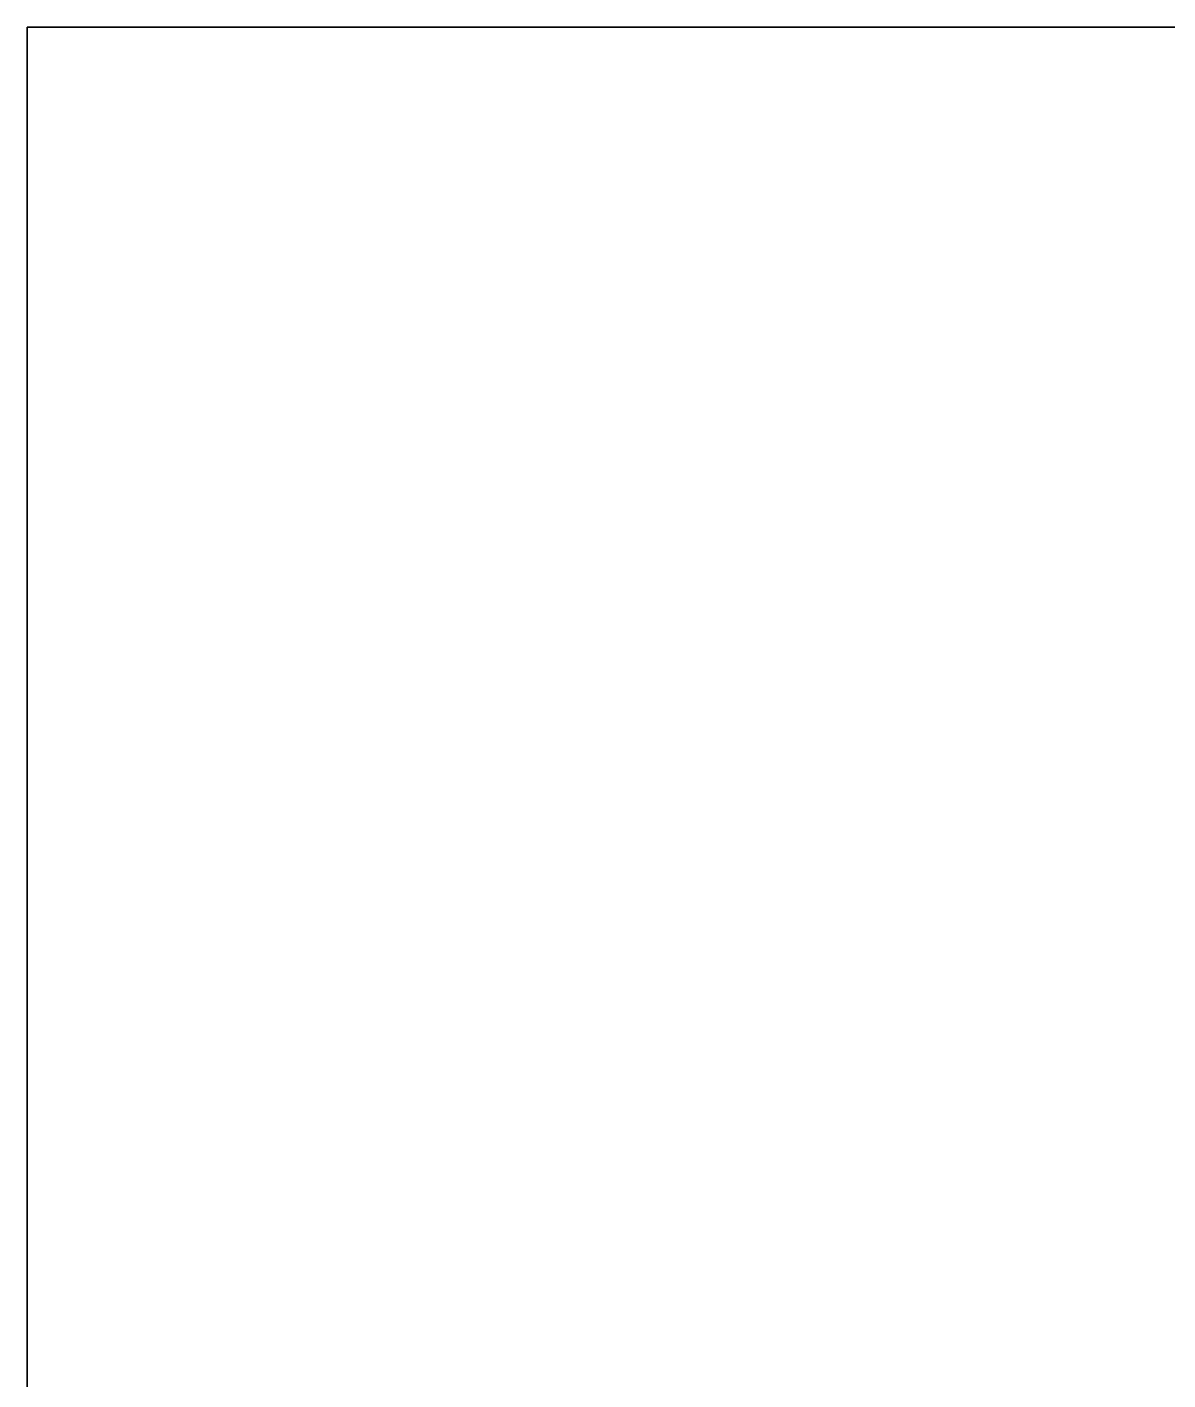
# Model space of a CAD drawing. Extents: x 0.035 to 0.878, y -0.083 to 0.713.
# Drawn here: x 0.035 to 0.3615, y 0.326 to 0.7133 of the extents above; entities that cross this region are included whole.
import ezdxf

# ---------------------------------------------------------------- set-up
doc = ezdxf.new("R2010")
doc.units = 0
doc.layers.add('MESH33', color=11, linetype='CONTINUOUS')

msp = doc.modelspace()

# ---------------------------------------------------------------- meshes
at = {"layer": 'MESH33'}
mesh = msp.add_polyface(dxfattribs=at)
corners = [(0.035, -0.0106, 1.6784), (0.8732, 0.7133, 1.6784), (0.035, 0.7133, 1.6784), (0.0414, -0.0106, 1.6784), (0.035, -0.0106, 1.6784), (0.0414, -0.0106, 0.002), (0.0414, -0.0106, 1.6784), (0.035, -0.0106, 0.002), (0.035, 0.7133, 1.6784), (0.035, -0.0106, 0.002), (0.035, -0.0106, 1.6784), (0.035, 0.7133, 0.002), (0.8732, 0.7133, 1.6784), (0.035, 0.7133, 0.002), (0.8732, 0.7133, 0.002), (0.8732, -0.0106, 1.6784), (0.8732, 0.7133, 0.002), (0.8732, 0.7133, 1.6784), (0.8732, -0.0106, 0.002), (0.8669, -0.0106, 1.6784), (0.8732, -0.0106, 0.002), (0.8732, -0.0106, 1.6784), (0.8669, -0.0106, 0.0782), (0.8669, -0.0106, 0.002), (0.3779, -0.0106, 0.0782), (0.8669, -0.0106, 0.002), (0.3652, -0.0106, 0.0782), (0.0414, -0.0106, 0.0782), (0.0414, -0.0106, 0.002), (0.0414, -0.0106, 0.002), (0.8732, 0.7133, 0.002), (0.8669, -0.0106, 0.002), (0.035, -0.0106, 0.002), (0.035, 0.7133, 0.002), (0.8732, -0.0106, 0.002), (0.3652, -0.0106, 1.6784), (0.3779, -0.0106, 1.6784), (0.8669, -0.0106, 1.6784), (0.3652, -0.0106, 1.6784), (0.8732, -0.0106, 1.6784), (0.8669, -0.0106, 0.0782), (0.3779, -0.0487, 0.0782), (0.3779, -0.0106, 0.0782), (0.8669, -0.0487, 0.0782)]
mesh.append_faces([[corners[k] for k in face] for face in [(2, 1, 0, 0), (3, 0, 1, 1), (6, 5, 4, 4), (7, 4, 5, 5), (10, 9, 8, 8), (11, 8, 9, 9), (8, 13, 12, 12), (14, 12, 13, 13), (17, 16, 15, 15), (18, 15, 16, 16), (21, 20, 19, 19), (19, 20, 22, 22), (23, 22, 20, 20), (22, 25, 24, 24), (24, 25, 26, 26), (26, 25, 27, 27), (28, 27, 25, 25), (31, 30, 29, 29), (29, 30, 32, 32), (33, 32, 30, 30), (34, 30, 31, 31), (35, 24, 26, 26), (24, 35, 36, 36), (37, 38, 1, 1), (38, 3, 1, 1), (39, 37, 1, 1), (42, 41, 40, 40), (43, 40, 41, 41)]])

doc.saveas('drawing.dxf')
